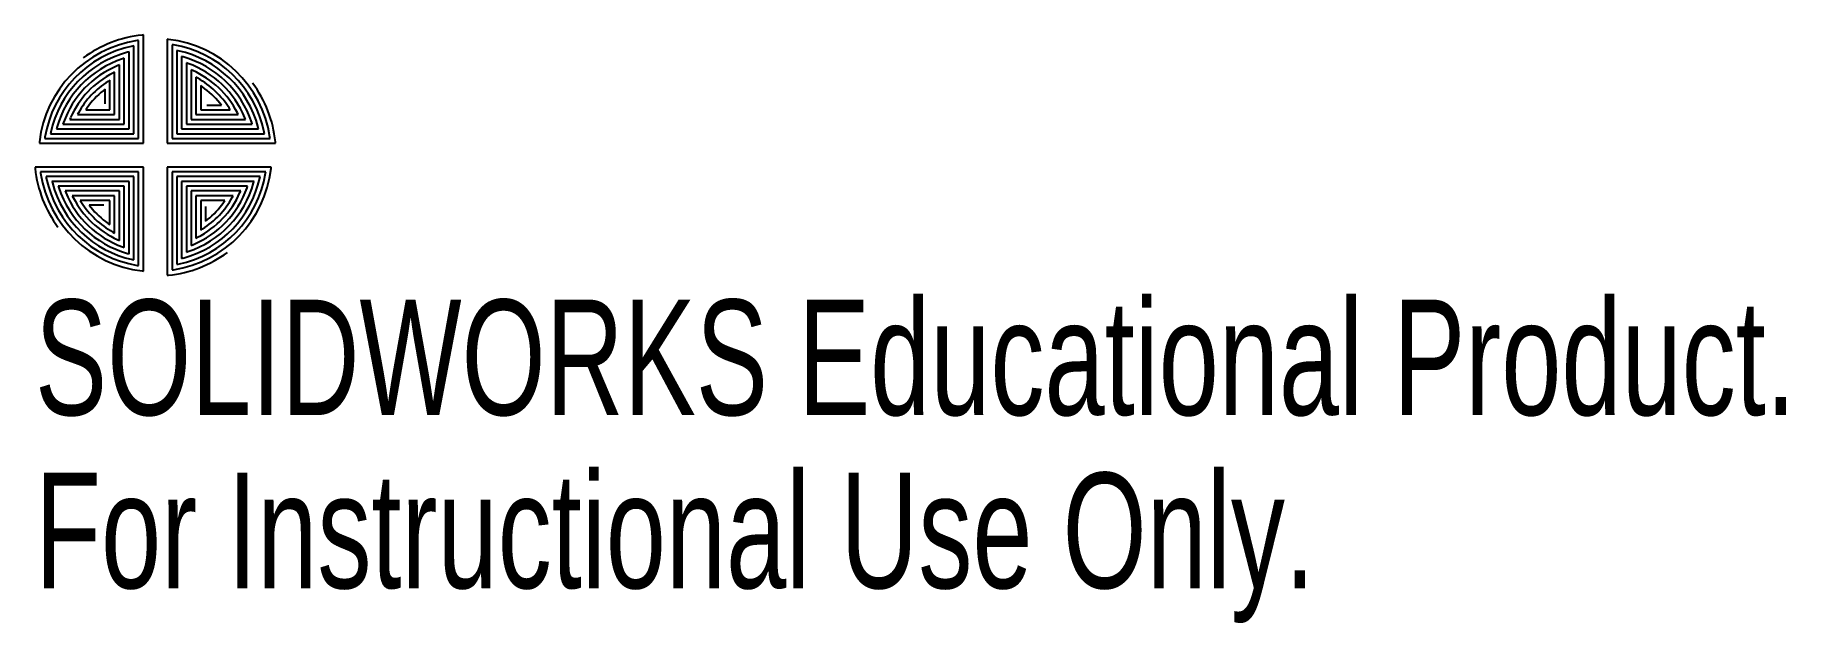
# Model space of a CAD drawing. Header units: millimetres. Extents: x -134.3 to -61, y 13.9 to 38.5.
import ezdxf

# ---------------------------------------------------------------- set-up
doc = ezdxf.new("R2010")
doc.units = ezdxf.units.MM
doc.styles.add('SLDTEXTSTYLE0', font='TXT', dxfattribs={"width": 0.7})

msp = doc.modelspace()

# ---------------------------------------------------------------- linework, layer by layer
at = {"color": 7, "linetype": 'Continuous', "lineweight": 25}
for p, q in [((-129.951, 38.272), (-130.008, 38.263)), ((-129.951, 34.164), (-129.951, 38.272)), ((-129.751, 38.497), (-129.806, 38.491)), ((-129.751, 33.964), (-129.751, 38.497)), ((-128.695, 38.31), (-128.751, 38.316)), ((-128.751, 38.316), (-128.751, 33.964)), ((-130.551, 37.524), (-130.617, 37.502)), ((-130.551, 34.764), (-130.551, 37.524)), ((-130.351, 37.788), (-130.414, 37.771)), ((-130.351, 34.564), (-130.351, 37.788)), ((-130.151, 38.036), (-130.211, 38.024)), ((-130.151, 34.364), (-130.151, 38.036)), ((-128.493, 38.08), (-128.551, 38.089)), ((-128.551, 38.089), (-128.551, 34.164)), ((-128.29, 37.837), (-128.351, 37.85)), ((-128.351, 37.85), (-128.351, 34.364)), ((-128.087, 37.58), (-128.151, 37.598)), ((-128.151, 37.598), (-128.151, 34.564)), ((-130.951, 36.937), (-131.023, 36.9)), ((-130.951, 35.164), (-130.951, 36.937)), ((-130.751, 37.242), (-130.82, 37.214)), ((-130.751, 34.964), (-130.751, 37.242)), ((-127.884, 37.305), (-127.951, 37.329)), ((-127.951, 37.329), (-127.951, 34.764)), ((-127.751, 37.04), (-127.751, 34.964)), ((-127.68, 37.008), (-127.751, 37.04)), ((-127.477, 36.683), (-127.551, 36.724)), ((-127.551, 36.724), (-127.551, 35.164)), ((-131.351, 36.228), (-131.432, 36.163)), ((-131.351, 35.614), (-131.351, 36.228)), ((-131.151, 36.603), (-131.227, 36.554)), ((-131.151, 35.364), (-131.151, 36.603)), ((-127.272, 36.32), (-127.351, 36.375)), ((-127.351, 36.375), (-127.351, 35.364)), ((-132.47, 35.238), (-132.511, 35.164)), ((-132.107, 35.443), (-132.162, 35.364)), ((-132.162, 35.364), (-131.151, 35.364)), ((-127.351, 35.364), (-126.112, 35.364)), ((-127.101, 35.564), (-126.486, 35.564)), ((-126.486, 35.564), (-126.551, 35.645)), ((-126.112, 35.364), (-126.16, 35.441)), ((-125.778, 35.164), (-125.815, 35.237)), ((-133.367, 34.628), (-133.385, 34.564)), ((-133.385, 34.564), (-130.351, 34.564)), ((-133.092, 34.831), (-133.116, 34.764)), ((-133.116, 34.764), (-130.551, 34.764)), ((-132.795, 35.034), (-132.826, 34.964)), ((-132.826, 34.964), (-130.751, 34.964)), ((-132.511, 35.164), (-130.951, 35.164)), ((-128.151, 34.564), (-124.927, 34.564)), ((-127.951, 34.764), (-125.191, 34.764)), ((-127.751, 34.964), (-125.473, 34.964)), ((-127.551, 35.164), (-125.778, 35.164)), ((-125.473, 34.964), (-125.501, 35.033)), ((-125.191, 34.764), (-125.212, 34.83)), ((-124.927, 34.564), (-124.943, 34.627)), ((-134.096, 34.02), (-134.103, 33.964)), ((-134.103, 33.964), (-129.751, 33.964)), ((-133.866, 34.222), (-133.876, 34.164)), ((-133.876, 34.164), (-129.951, 34.164)), ((-133.624, 34.425), (-133.637, 34.364)), ((-133.637, 34.364), (-130.151, 34.364)), ((-128.751, 33.964), (-124.218, 33.964)), ((-128.551, 34.164), (-124.443, 34.164)), ((-128.351, 34.364), (-124.678, 34.364)), ((-124.678, 34.364), (-124.691, 34.424)), ((-124.443, 34.164), (-124.451, 34.222)), ((-124.218, 33.964), (-124.224, 34.019)), ((-134.284, 32.964), (-134.278, 32.909)), ((-129.751, 32.964), (-134.284, 32.964)), ((-134.059, 32.764), (-134.05, 32.706)), ((-129.951, 32.764), (-134.059, 32.764)), ((-133.823, 32.564), (-133.811, 32.504)), ((-130.151, 32.564), (-133.823, 32.564)), ((-133.575, 32.364), (-133.558, 32.301)), ((-130.351, 32.364), (-133.575, 32.364)), ((-130.351, 29.33), (-130.351, 32.364)), ((-130.151, 29.078), (-130.151, 32.564)), ((-129.951, 28.839), (-129.951, 32.764)), ((-129.751, 28.612), (-129.751, 32.964)), ((-128.751, 32.964), (-128.751, 28.431)), ((-124.399, 32.964), (-128.751, 32.964)), ((-128.551, 32.764), (-128.551, 28.656)), ((-124.626, 32.764), (-128.551, 32.764)), ((-128.351, 32.564), (-128.351, 28.892)), ((-124.864, 32.564), (-128.351, 32.564)), ((-128.151, 32.364), (-128.151, 29.14)), ((-125.117, 32.364), (-128.151, 32.364)), ((-125.135, 32.3), (-125.117, 32.364)), ((-124.878, 32.503), (-124.864, 32.564)), ((-124.635, 32.706), (-124.626, 32.764)), ((-124.405, 32.908), (-124.399, 32.964)), ((-133.311, 32.164), (-133.289, 32.098)), ((-130.551, 32.164), (-133.311, 32.164)), ((-133.029, 31.964), (-133, 31.895)), ((-130.751, 31.964), (-133.029, 31.964)), ((-132.724, 31.764), (-132.687, 31.691)), ((-130.951, 31.764), (-132.724, 31.764)), ((-132.39, 31.564), (-132.341, 31.487)), ((-131.151, 31.564), (-132.39, 31.564)), ((-131.151, 30.553), (-131.151, 31.564)), ((-130.951, 30.203), (-130.951, 31.764)), ((-130.751, 29.888), (-130.751, 31.964)), ((-130.551, 29.599), (-130.551, 32.164)), ((-125.386, 32.164), (-127.951, 32.164)), ((-127.951, 32.164), (-127.951, 29.404)), ((-127.751, 31.964), (-127.751, 29.686)), ((-125.675, 31.964), (-127.751, 31.964)), ((-125.99, 31.764), (-127.551, 31.764)), ((-127.551, 31.764), (-127.551, 29.991)), ((-126.339, 31.564), (-127.351, 31.564)), ((-127.351, 31.564), (-127.351, 30.325)), ((-126.394, 31.485), (-126.339, 31.564)), ((-126.031, 31.69), (-125.99, 31.764)), ((-125.707, 31.894), (-125.675, 31.964)), ((-125.41, 32.097), (-125.386, 32.164)), ((-132.015, 31.364), (-131.95, 31.283)), ((-131.401, 31.364), (-132.015, 31.364)), ((-127.151, 31.314), (-127.151, 30.7)), ((-131.229, 30.607), (-131.151, 30.553)), ((-131.025, 30.245), (-130.951, 30.203)), ((-127.351, 30.325), (-127.274, 30.374)), ((-127.151, 30.7), (-127.07, 30.765)), ((-130.821, 29.92), (-130.751, 29.888)), ((-130.618, 29.623), (-130.551, 29.599)), ((-130.414, 29.348), (-130.351, 29.33)), ((-127.951, 29.404), (-127.885, 29.426)), ((-127.751, 29.686), (-127.682, 29.714)), ((-127.551, 29.991), (-127.478, 30.028)), ((-130.212, 29.091), (-130.151, 29.078)), ((-130.009, 28.848), (-129.951, 28.839)), ((-129.806, 28.618), (-129.751, 28.612)), ((-128.551, 28.656), (-128.493, 28.665)), ((-128.351, 28.892), (-128.291, 28.904)), ((-128.151, 29.14), (-128.088, 29.157)), ((-128.751, 28.431), (-128.696, 28.437))]:
    msp.add_line(p, q, dxfattribs=at)
for centre, radius, start, end in [((-129.278, 33.469), 4.85, 98.6635, 173.47702), ((-129.278, 33.469), 5.05, 96.00347, 126.37454), ((-129.246, 33.491), 4.85, 8.6635, 83.47702), ((-129.278, 33.469), 4.65, 101.57547, 170.67588), ((-129.278, 33.469), 4.45, 104.78744, 167.59396), ((-129.278, 33.469), 4.25, 108.36123, 164.17574), ((-129.246, 33.491), 4.65, 11.57547, 80.67588), ((-129.246, 33.491), 4.45, 14.78744, 77.59396), ((-129.246, 33.491), 4.25, 18.36123, 74.17574), ((-129.278, 33.469), 4.05, 112.3806, 160.34705), ((-129.278, 33.469), 3.85, 116.96388, 156.00513), ((-129.246, 33.491), 4.05, 22.3806, 70.34705), ((-129.246, 33.491), 3.85, 26.96388, 66.00513), ((-129.246, 33.491), 3.65, 32.28796, 61.00048), ((-129.278, 33.469), 3.65, 122.28796, 151.00048), ((-129.278, 33.469), 3.45, 128.63965, 145.10016), ((-129.246, 33.491), 3.45, 38.63965, 55.10016), ((-129.246, 33.491), 5.05, 6.00347, 36.37453), ((-129.256, 33.437), 5.05, 186.00347, 216.37453), ((-129.255, 33.437), 4.85, 188.6635, 263.47702), ((-129.255, 33.437), 4.65, 191.57547, 260.67588), ((-129.255, 33.437), 4.45, 194.78744, 257.59396), ((-129.224, 33.459), 4.85, 278.6635, 353.47702), ((-129.224, 33.459), 4.65, 281.57547, 350.67588), ((-129.224, 33.459), 4.45, 284.78744, 347.59396), ((-129.224, 33.459), 4.25, 288.36123, 344.17574), ((-129.255, 33.437), 4.25, 198.36123, 254.17574), ((-129.255, 33.437), 4.05, 202.3806, 250.34705), ((-129.255, 33.437), 3.85, 206.96388, 246.00513), ((-129.224, 33.459), 4.05, 292.3806, 340.34705), ((-129.224, 33.459), 3.85, 296.96388, 336.00513), ((-129.224, 33.459), 3.65, 302.28796, 331.00048), ((-129.255, 33.437), 3.65, 212.28796, 241.00048), ((-129.255, 33.437), 3.45, 218.63965, 235.10016), ((-129.224, 33.459), 3.45, 308.63965, 325.10016), ((-129.224, 33.459), 5.05, 276.00347, 306.37454)]:
    msp.add_arc(centre, radius, start, end, dxfattribs=at)

# ---------------------------------------------------------------- texts
at = {"color": 7, "linetype": 'Continuous', "char_height": 4.83362, "attachment_point": 1, "style": 'SLDTEXTSTYLE0'}
for s, insert in [('SOLIDWORKS Educational Product.', (-134.284, 27.412)), ('For Instructional Use Only.', (-134.284, 20.161))]:
    msp.add_mtext(s, dxfattribs=dict(at, insert=insert))

doc.saveas('drawing.dxf')
